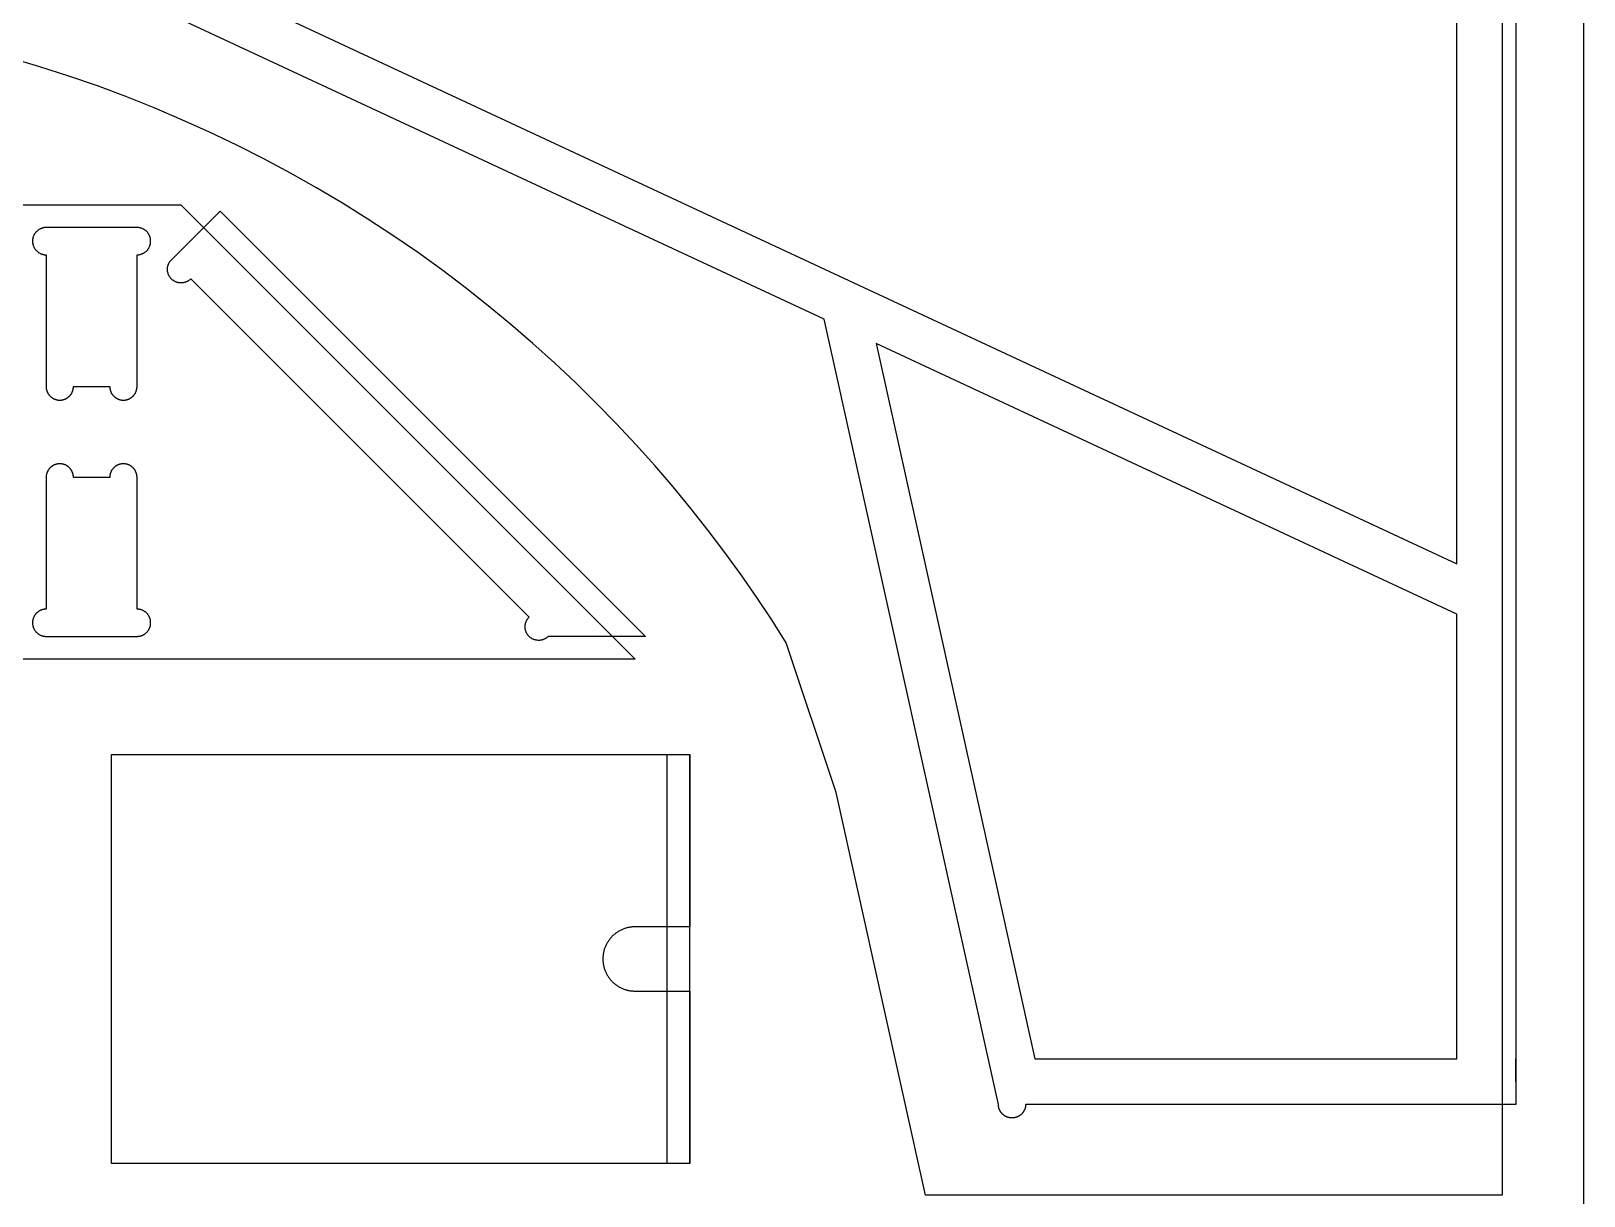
# Model space of a CAD drawing. Header units: millimetres. Extents: x -369 to 1161, y 4890 to 5485.
# Drawn here: x 819.7 to 1161.4, y 5018.3 to 5274.7 of the extents above; entities that cross this region are included whole.
import ezdxf

# ---------------------------------------------------------------- set-up
doc = ezdxf.new("R2010")
doc.units = ezdxf.units.MM
doc.header["$MEASUREMENT"] = 0
for name, color, linetype, true_color in [('FAB$TOOL-TC$16MM$CUTON-D10TC16', 124, 'Continuous', 0x0ba07e), ('FAB$TOOL-TC$16MM$CUTON-D5TC16', 120, 'Continuous', 0x1de7b9), ('FAB$TOOL-TE$06MM$CUTEXT-D10T6', 1, 'Continuous', 0xff0000), ('FAB$TOOL-TE$06MM$POCKET-D5T6', 6, 'Continuous', 0xff00ff), ('PRO$VOLUMES', 1, 'Continuous', 0xff0000)]:
    doc.layers.add(name, color=color, linetype=linetype, true_color=true_color)

msp = doc.modelspace()

# ---------------------------------------------------------------- linework, layer by layer
at = {"layer": 'FAB$TOOL-TC$16MM$CUTON-D10TC16'}
msp.add_lwpolyline([(964.66, 5025.45), (964.66, 5115.45)], dxfattribs=at)
at = {"layer": 'FAB$TOOL-TC$16MM$CUTON-D5TC16'}
msp.add_lwpolyline([(959.66, 5025.45), (959.66, 5115.45)], dxfattribs=at)
at = {"layer": 'FAB$TOOL-TE$06MM$CUTEXT-D10T6'}
for points in [[(1143.39, 5466.81), (1143.39, 5018.45)], [(985.87, 5140.06), (982.69, 5145.07), (979.38, 5150.05), (975.95, 5155), (972.39, 5159.91), (968.71, 5164.77), (964.91, 5169.59), (960.99, 5174.35), (956.94, 5179.07), (952.77, 5183.72), (948.48, 5188.3), (944.07, 5192.82), (939.54, 5197.27), (934.9, 5201.64), (930.14, 5205.93), (925.27, 5210.13), (920.29, 5214.24), (915.2, 5218.26), (910, 5222.18), (904.7, 5226), (899.3, 5229.72), (893.81, 5233.32), (888.22, 5236.81), (882.54, 5240.19), (876.77, 5243.44), (870.92, 5246.57), (864.99, 5249.58), (858.98, 5252.45), (852.91, 5255.19), (846.77, 5257.8), (840.56, 5260.28), (834.3, 5262.61), (827.99, 5264.8), (821.63, 5266.85), (815.22, 5268.75)], [(752.66, 5236.45), (852.66, 5236.45)], [(852.66, 5236.45), (952.66, 5136.45)], [(996.85, 5107.06), (985.87, 5140.06)], [(952.66, 5136.45), (752.66, 5136.45)], [(837.39, 5025.45), (837.39, 5115.45)], [(837.39, 5115.45), (964.66, 5115.45)], [(964.66, 5115.45), (964.66, 5077.53)], [(1016.49, 5018.45), (996.85, 5107.06)], [(952.59, 5077.53), (952.44, 5077.52), (952.28, 5077.52), (952.12, 5077.51), (951.96, 5077.5), (951.8, 5077.48), (951.63, 5077.46), (951.47, 5077.44), (951.31, 5077.41), (951.14, 5077.38), (950.98, 5077.34), (950.81, 5077.3), (950.65, 5077.25), (950.48, 5077.2), (950.32, 5077.15), (950.15, 5077.09), (949.99, 5077.03), (949.83, 5076.96), (949.67, 5076.89), (949.51, 5076.82), (949.35, 5076.74), (949.19, 5076.65), (949.03, 5076.56), (948.88, 5076.47), (948.72, 5076.37), (948.57, 5076.27), (948.43, 5076.17), (948.28, 5076.06), (948.14, 5075.94), (948, 5075.83), (947.86, 5075.71), (947.72, 5075.58), (947.59, 5075.45), (947.47, 5075.32), (947.34, 5075.19), (947.22, 5075.05), (947.1, 5074.91), (946.99, 5074.77), (946.88, 5074.62), (946.78, 5074.47), (946.68, 5074.32), (946.58, 5074.17), (946.49, 5074.02), (946.4, 5073.86), (946.31, 5073.7), (946.23, 5073.54), (946.16, 5073.38), (946.09, 5073.22), (946.02, 5073.06), (945.96, 5072.89), (945.9, 5072.73), (945.84, 5072.57), (945.8, 5072.4), (945.75, 5072.24), (945.71, 5072.07), (945.67, 5071.91), (945.64, 5071.74), (945.61, 5071.58), (945.59, 5071.41), (945.57, 5071.25), (945.55, 5071.09), (945.54, 5070.93), (945.53, 5070.77), (945.52, 5070.61), (945.52, 5070.45), (945.52, 5070.3), (945.53, 5070.14), (945.54, 5069.98), (945.55, 5069.82), (945.57, 5069.66), (945.59, 5069.5), (945.61, 5069.33), (945.64, 5069.17), (945.67, 5069), (945.71, 5068.84), (945.75, 5068.67), (945.8, 5068.51), (945.84, 5068.34), (945.9, 5068.18), (945.96, 5068.02), (946.02, 5067.85), (946.09, 5067.69), (946.16, 5067.53), (946.23, 5067.37), (946.31, 5067.21), (946.4, 5067.05), (946.49, 5066.89), (946.58, 5066.74), (946.68, 5066.59), (946.78, 5066.43), (946.88, 5066.29), (946.99, 5066.14), (947.1, 5066), (947.22, 5065.86), (947.34, 5065.72), (947.47, 5065.59), (947.59, 5065.45), (947.72, 5065.33), (947.86, 5065.2), (948, 5065.08), (948.14, 5064.97), (948.28, 5064.85), (948.43, 5064.74), (948.57, 5064.64), (948.72, 5064.54), (948.88, 5064.44), (949.03, 5064.35), (949.19, 5064.26), (949.35, 5064.17), (949.51, 5064.09), (949.67, 5064.02), (949.83, 5063.95), (949.99, 5063.88), (950.15, 5063.82), (950.32, 5063.76), (950.48, 5063.71), (950.65, 5063.66), (950.81, 5063.61), (950.98, 5063.57), (951.14, 5063.53), (951.31, 5063.5), (951.47, 5063.47), (951.63, 5063.45), (951.8, 5063.43), (951.96, 5063.41), (952.12, 5063.4), (952.28, 5063.39), (952.44, 5063.39), (952.59, 5063.38)], [(964.66, 5077.53), (952.59, 5077.53)], [(952.59, 5063.38), (964.66, 5063.38)], [(964.66, 5063.38), (964.66, 5025.45)], [(964.66, 5025.45), (837.39, 5025.45)], [(1143.39, 5018.45), (1016.49, 5018.45)]]:
    msp.add_lwpolyline(points, dxfattribs=at)
at = {"layer": 'FAB$TOOL-TE$06MM$POCKET-D5T6'}
for points in [[(590.04, 5446.81), (1146.39, 5446.81), (1146.39, 5043.45)], [(1133.39, 5157.41), (1133.39, 5436.81)], [(585.31, 5412.97), (1133.39, 5157.41)], [(1146.39, 5048.45), (1146.39, 5038.45), (1038.55, 5038.45), (1038.55, 5038.39), (1038.54, 5038.32), (1038.54, 5038.25), (1038.53, 5038.19), (1038.53, 5038.12), (1038.52, 5038.05), (1038.51, 5037.98), (1038.5, 5037.91), (1038.48, 5037.84), (1038.47, 5037.77), (1038.45, 5037.7), (1038.43, 5037.63), (1038.41, 5037.56), (1038.39, 5037.49), (1038.36, 5037.42), (1038.34, 5037.35), (1038.31, 5037.28), (1038.28, 5037.21), (1038.24, 5037.14), (1038.21, 5037.08), (1038.18, 5037.01), (1038.14, 5036.94), (1038.1, 5036.88), (1038.06, 5036.81), (1038.01, 5036.75), (1037.97, 5036.69), (1037.92, 5036.62), (1037.88, 5036.56), (1037.83, 5036.5), (1037.77, 5036.45), (1037.72, 5036.39), (1037.67, 5036.33), (1037.61, 5036.28), (1037.55, 5036.23), (1037.5, 5036.18), (1037.44, 5036.13), (1037.38, 5036.08), (1037.31, 5036.03), (1037.25, 5035.99), (1037.19, 5035.94), (1037.12, 5035.9), (1037.06, 5035.86), (1036.99, 5035.83), (1036.92, 5035.79), (1036.86, 5035.76), (1036.79, 5035.72), (1036.72, 5035.69), (1036.65, 5035.67), (1036.58, 5035.64), (1036.51, 5035.61), (1036.44, 5035.59), (1036.37, 5035.57), (1036.3, 5035.55), (1036.23, 5035.53), (1036.16, 5035.52), (1036.09, 5035.5), (1036.02, 5035.49), (1035.95, 5035.48), (1035.88, 5035.47), (1035.82, 5035.47), (1035.75, 5035.46), (1035.68, 5035.46), (1035.61, 5035.46), (1035.55, 5035.45), (1035.48, 5035.46), (1035.41, 5035.46), (1035.34, 5035.46), (1035.28, 5035.47), (1035.21, 5035.47), (1035.14, 5035.48), (1035.07, 5035.49), (1035, 5035.5), (1034.93, 5035.52), (1034.86, 5035.53), (1034.79, 5035.55), (1034.72, 5035.57), (1034.65, 5035.59), (1034.58, 5035.61), (1034.51, 5035.64), (1034.44, 5035.67), (1034.37, 5035.69), (1034.3, 5035.72), (1034.24, 5035.76), (1034.17, 5035.79), (1034.1, 5035.83), (1034.03, 5035.86), (1033.97, 5035.9), (1033.9, 5035.94), (1033.84, 5035.99), (1033.78, 5036.03), (1033.72, 5036.08), (1033.66, 5036.13), (1033.6, 5036.18), (1033.54, 5036.23), (1033.48, 5036.28), (1033.42, 5036.33), (1033.37, 5036.39), (1033.32, 5036.45), (1033.27, 5036.5), (1033.22, 5036.56), (1033.17, 5036.62), (1033.12, 5036.69), (1033.08, 5036.75), (1033.04, 5036.81), (1032.99, 5036.88), (1032.95, 5036.94), (1032.92, 5037.01), (1032.88, 5037.08), (1032.85, 5037.14), (1032.82, 5037.21), (1032.78, 5037.28), (1032.76, 5037.35), (1032.73, 5037.42), (1032.71, 5037.49), (1032.68, 5037.56), (1032.66, 5037.63), (1032.64, 5037.7), (1032.63, 5037.77), (1032.61, 5037.84), (1032.6, 5037.91), (1032.58, 5037.98), (1032.57, 5038.05), (1032.57, 5038.12), (1032.56, 5038.19), (1032.55, 5038.25), (1032.55, 5038.32), (1032.55, 5038.39), (1032.55, 5038.45), (994.24, 5211.26), (994.24, 5211.26), (666.02, 5364.3)], [(850.59, 5224.38), (861.29, 5235.08), (954.91, 5141.45), (933.52, 5141.45)], [(823.02, 5231.45), (822.92, 5231.45), (822.81, 5231.45), (822.71, 5231.44), (822.61, 5231.43), (822.5, 5231.41), (822.4, 5231.39), (822.3, 5231.37), (822.2, 5231.34), (822.1, 5231.31), (822, 5231.27), (821.9, 5231.24), (821.8, 5231.2), (821.71, 5231.15), (821.61, 5231.1), (821.52, 5231.05), (821.43, 5231), (821.34, 5230.94), (821.26, 5230.88), (821.18, 5230.82), (821.09, 5230.75), (821.02, 5230.68), (820.94, 5230.61), (820.86, 5230.54), (820.79, 5230.46), (820.72, 5230.38), (820.66, 5230.3), (820.6, 5230.22), (820.54, 5230.13), (820.48, 5230.04), (820.42, 5229.95), (820.37, 5229.86), (820.33, 5229.77), (820.28, 5229.68), (820.24, 5229.58), (820.2, 5229.48), (820.17, 5229.38), (820.14, 5229.28), (820.11, 5229.18), (820.09, 5229.08), (820.07, 5228.98), (820.05, 5228.87), (820.04, 5228.77), (820.03, 5228.66), (820.02, 5228.56), (820.02, 5228.45), (820.02, 5228.35), (820.03, 5228.25), (820.04, 5228.14), (820.05, 5228.04), (820.07, 5227.93), (820.09, 5227.83), (820.11, 5227.73), (820.14, 5227.63), (820.17, 5227.53), (820.2, 5227.43), (820.24, 5227.33), (820.28, 5227.23), (820.33, 5227.14), (820.37, 5227.05), (820.42, 5226.95), (820.48, 5226.87), (820.54, 5226.78), (820.6, 5226.69), (820.66, 5226.61), (820.72, 5226.53), (820.79, 5226.45), (820.86, 5226.37), (820.94, 5226.3), (821.02, 5226.23), (821.09, 5226.16), (821.18, 5226.09), (821.26, 5226.03), (821.34, 5225.97), (821.43, 5225.91), (821.52, 5225.86), (821.61, 5225.81), (821.71, 5225.76), (821.8, 5225.71), (821.9, 5225.67), (822, 5225.64), (822.1, 5225.6), (822.2, 5225.57), (822.3, 5225.54), (822.4, 5225.52), (822.5, 5225.5), (822.61, 5225.48), (822.71, 5225.47), (822.81, 5225.46), (822.92, 5225.46), (823.02, 5225.45)], [(833.02, 5231.45), (823.02, 5231.45)], [(843.02, 5231.45), (833.02, 5231.45)], [(843.02, 5225.45), (843.13, 5225.46), (843.23, 5225.46), (843.33, 5225.47), (843.44, 5225.48), (843.54, 5225.5), (843.64, 5225.52), (843.74, 5225.54), (843.84, 5225.57), (843.94, 5225.6), (844.04, 5225.63), (844.13, 5225.67), (844.23, 5225.71), (844.32, 5225.75), (844.42, 5225.8), (844.51, 5225.85), (844.6, 5225.9), (844.68, 5225.96), (844.77, 5226.02), (844.85, 5226.08), (844.93, 5226.14), (845.01, 5226.21), (845.09, 5226.28), (845.16, 5226.35), (845.23, 5226.43), (845.3, 5226.5), (845.37, 5226.58), (845.43, 5226.67), (845.49, 5226.75), (845.55, 5226.84), (845.6, 5226.93), (845.65, 5227.02), (845.7, 5227.11), (845.75, 5227.2), (845.79, 5227.29), (845.83, 5227.39), (845.86, 5227.49), (845.89, 5227.59), (845.92, 5227.69), (845.95, 5227.79), (845.97, 5227.89), (845.99, 5227.99), (846, 5228.09), (846.01, 5228.2), (846.02, 5228.3), (846.02, 5228.4), (846.02, 5228.51), (846.02, 5228.61), (846.01, 5228.71), (846, 5228.82), (845.99, 5228.92), (845.97, 5229.02), (845.95, 5229.12), (845.92, 5229.22), (845.89, 5229.32), (845.86, 5229.42), (845.83, 5229.52), (845.79, 5229.61), (845.75, 5229.71), (845.7, 5229.8), (845.65, 5229.89), (845.6, 5229.98), (845.55, 5230.07), (845.49, 5230.16), (845.43, 5230.24), (845.37, 5230.33), (845.3, 5230.41), (845.23, 5230.48), (845.16, 5230.56), (845.09, 5230.63), (845.01, 5230.7), (844.93, 5230.77), (844.85, 5230.83), (844.77, 5230.89), (844.68, 5230.95), (844.6, 5231.01), (844.51, 5231.06), (844.42, 5231.11), (844.32, 5231.16), (844.23, 5231.2), (844.13, 5231.24), (844.04, 5231.28), (843.94, 5231.31), (843.84, 5231.34), (843.74, 5231.37), (843.64, 5231.39), (843.54, 5231.41), (843.44, 5231.43), (843.33, 5231.44), (843.23, 5231.45), (843.13, 5231.45), (843.02, 5231.45)], [(823.02, 5225.45), (823.02, 5196.45)], [(843.02, 5196.45), (843.02, 5225.45)], [(854.84, 5220.14), (854.76, 5220.07), (854.68, 5220), (854.61, 5219.93), (854.52, 5219.87), (854.44, 5219.81), (854.35, 5219.75), (854.27, 5219.7), (854.18, 5219.64), (854.09, 5219.59), (853.99, 5219.55), (853.9, 5219.51), (853.8, 5219.47), (853.71, 5219.43), (853.61, 5219.4), (853.51, 5219.37), (853.41, 5219.34), (853.31, 5219.32), (853.2, 5219.3), (853.1, 5219.29), (853, 5219.28), (852.9, 5219.27), (852.79, 5219.26), (852.69, 5219.26), (852.59, 5219.27), (852.48, 5219.27), (852.38, 5219.28), (852.28, 5219.29), (852.17, 5219.31), (852.07, 5219.33), (851.97, 5219.36), (851.87, 5219.38), (851.77, 5219.41), (851.68, 5219.45), (851.58, 5219.49), (851.48, 5219.53), (851.39, 5219.57), (851.3, 5219.62), (851.21, 5219.67), (851.12, 5219.72), (851.03, 5219.78), (850.95, 5219.84), (850.86, 5219.9), (850.78, 5219.97), (850.71, 5220.03), (850.63, 5220.1), (850.56, 5220.18), (850.49, 5220.25), (850.42, 5220.33), (850.35, 5220.41), (850.29, 5220.49), (850.23, 5220.58), (850.17, 5220.67), (850.12, 5220.75), (850.07, 5220.85), (850.02, 5220.94), (849.98, 5221.03), (849.94, 5221.13), (849.9, 5221.22), (849.87, 5221.32), (849.84, 5221.42), (849.81, 5221.52), (849.78, 5221.62), (849.76, 5221.72), (849.75, 5221.82), (849.73, 5221.93), (849.72, 5222.03), (849.72, 5222.13), (849.72, 5222.24), (849.72, 5222.34), (849.72, 5222.44), (849.73, 5222.55), (849.74, 5222.65), (849.76, 5222.75), (849.77, 5222.85), (849.8, 5222.96), (849.82, 5223.06), (849.85, 5223.15), (849.88, 5223.25), (849.92, 5223.35), (849.96, 5223.45), (850, 5223.54), (850.05, 5223.63), (850.1, 5223.72), (850.15, 5223.81), (850.2, 5223.9), (850.26, 5223.99), (850.32, 5224.07), (850.39, 5224.15), (850.45, 5224.23), (850.52, 5224.31), (850.59, 5224.38)], [(929.28, 5145.7), (854.84, 5220.14)], [(1133.39, 5146.38), (1005.66, 5205.93)], [(1005.66, 5205.93), (1040.57, 5048.45)], [(823.02, 5196.45), (823.02, 5196.39), (823.03, 5196.32), (823.03, 5196.25), (823.03, 5196.19), (823.04, 5196.12), (823.05, 5196.05), (823.06, 5195.98), (823.07, 5195.91), (823.09, 5195.84), (823.1, 5195.77), (823.12, 5195.7), (823.14, 5195.63), (823.16, 5195.56), (823.18, 5195.49), (823.21, 5195.42), (823.23, 5195.35), (823.26, 5195.28), (823.29, 5195.21), (823.32, 5195.14), (823.36, 5195.08), (823.39, 5195.01), (823.43, 5194.94), (823.47, 5194.88), (823.51, 5194.81), (823.55, 5194.75), (823.6, 5194.69), (823.65, 5194.62), (823.69, 5194.56), (823.74, 5194.5), (823.79, 5194.45), (823.85, 5194.39), (823.9, 5194.33), (823.96, 5194.28), (824.01, 5194.23), (824.07, 5194.18), (824.13, 5194.13), (824.19, 5194.08), (824.25, 5194.03), (824.32, 5193.99), (824.38, 5193.94), (824.45, 5193.9), (824.51, 5193.86), (824.58, 5193.83), (824.64, 5193.79), (824.71, 5193.76), (824.78, 5193.72), (824.85, 5193.69), (824.92, 5193.67), (824.99, 5193.64), (825.06, 5193.61), (825.13, 5193.59), (825.2, 5193.57), (825.27, 5193.55), (825.34, 5193.53), (825.41, 5193.52), (825.48, 5193.5), (825.55, 5193.49), (825.62, 5193.48), (825.68, 5193.47), (825.75, 5193.47), (825.82, 5193.46), (825.89, 5193.46), (825.96, 5193.46), (826.02, 5193.45), (826.09, 5193.46), (826.16, 5193.46), (826.22, 5193.46), (826.29, 5193.47), (826.36, 5193.47), (826.43, 5193.48), (826.5, 5193.49), (826.57, 5193.5), (826.64, 5193.52), (826.71, 5193.53), (826.78, 5193.55), (826.85, 5193.57), (826.92, 5193.59), (826.99, 5193.61), (827.06, 5193.64), (827.13, 5193.67), (827.2, 5193.69), (827.26, 5193.72), (827.33, 5193.76), (827.4, 5193.79), (827.47, 5193.83), (827.53, 5193.86), (827.6, 5193.9), (827.66, 5193.94), (827.73, 5193.99), (827.79, 5194.03), (827.85, 5194.08), (827.91, 5194.13), (827.97, 5194.18), (828.03, 5194.23), (828.09, 5194.28), (828.14, 5194.33), (828.2, 5194.39), (828.25, 5194.45), (828.3, 5194.5), (828.35, 5194.56), (828.4, 5194.62), (828.45, 5194.69), (828.49, 5194.75), (828.53, 5194.81), (828.57, 5194.88), (828.61, 5194.94), (828.65, 5195.01), (828.69, 5195.08), (828.72, 5195.14), (828.75, 5195.21), (828.78, 5195.28), (828.81, 5195.35), (828.84, 5195.42), (828.86, 5195.49), (828.89, 5195.56), (828.91, 5195.63), (828.93, 5195.7), (828.94, 5195.77), (828.96, 5195.84), (828.97, 5195.91), (828.98, 5195.98), (828.99, 5196.05), (829, 5196.12), (829.01, 5196.19), (829.02, 5196.25), (829.02, 5196.32), (829.02, 5196.39), (829.02, 5196.45)], [(829.02, 5196.45), (833.02, 5196.45)], [(833.02, 5196.45), (837.02, 5196.45)], [(837.02, 5196.45), (837.02, 5196.39), (837.03, 5196.32), (837.03, 5196.25), (837.03, 5196.19), (837.04, 5196.12), (837.05, 5196.05), (837.06, 5195.98), (837.07, 5195.91), (837.09, 5195.84), (837.1, 5195.77), (837.12, 5195.7), (837.14, 5195.63), (837.16, 5195.56), (837.18, 5195.49), (837.21, 5195.42), (837.23, 5195.35), (837.26, 5195.28), (837.29, 5195.21), (837.32, 5195.14), (837.36, 5195.08), (837.39, 5195.01), (837.43, 5194.94), (837.47, 5194.88), (837.51, 5194.81), (837.55, 5194.75), (837.6, 5194.69), (837.65, 5194.62), (837.69, 5194.56), (837.74, 5194.5), (837.79, 5194.45), (837.85, 5194.39), (837.9, 5194.33), (837.96, 5194.28), (838.01, 5194.23), (838.07, 5194.18), (838.13, 5194.13), (838.19, 5194.08), (838.25, 5194.03), (838.32, 5193.99), (838.38, 5193.94), (838.45, 5193.9), (838.51, 5193.86), (838.58, 5193.83), (838.64, 5193.79), (838.71, 5193.76), (838.78, 5193.72), (838.85, 5193.69), (838.92, 5193.67), (838.99, 5193.64), (839.06, 5193.61), (839.13, 5193.59), (839.2, 5193.57), (839.27, 5193.55), (839.34, 5193.53), (839.41, 5193.52), (839.48, 5193.5), (839.55, 5193.49), (839.62, 5193.48), (839.68, 5193.47), (839.75, 5193.47), (839.82, 5193.46), (839.89, 5193.46), (839.96, 5193.46), (840.02, 5193.45), (840.09, 5193.46), (840.16, 5193.46), (840.22, 5193.46), (840.29, 5193.47), (840.36, 5193.47), (840.43, 5193.48), (840.5, 5193.49), (840.57, 5193.5), (840.64, 5193.52), (840.71, 5193.53), (840.78, 5193.55), (840.85, 5193.57), (840.92, 5193.59), (840.99, 5193.61), (841.06, 5193.64), (841.13, 5193.67), (841.2, 5193.69), (841.26, 5193.72), (841.33, 5193.76), (841.4, 5193.79), (841.47, 5193.83), (841.53, 5193.86), (841.6, 5193.9), (841.66, 5193.94), (841.73, 5193.99), (841.79, 5194.03), (841.85, 5194.08), (841.91, 5194.13), (841.97, 5194.18), (842.03, 5194.23), (842.09, 5194.28), (842.14, 5194.33), (842.2, 5194.39), (842.25, 5194.45), (842.3, 5194.5), (842.35, 5194.56), (842.4, 5194.62), (842.45, 5194.69), (842.49, 5194.75), (842.53, 5194.81), (842.57, 5194.88), (842.61, 5194.94), (842.65, 5195.01), (842.69, 5195.08), (842.72, 5195.14), (842.75, 5195.21), (842.78, 5195.28), (842.81, 5195.35), (842.84, 5195.42), (842.86, 5195.49), (842.89, 5195.56), (842.91, 5195.63), (842.93, 5195.7), (842.94, 5195.77), (842.96, 5195.84), (842.97, 5195.91), (842.98, 5195.98), (842.99, 5196.05), (843, 5196.12), (843.01, 5196.19), (843.02, 5196.25), (843.02, 5196.32), (843.02, 5196.39), (843.02, 5196.45)], [(829.02, 5176.45), (829.02, 5176.52), (829.02, 5176.59), (829.02, 5176.66), (829.01, 5176.72), (829, 5176.79), (828.99, 5176.86), (828.98, 5176.93), (828.97, 5177), (828.96, 5177.07), (828.94, 5177.14), (828.93, 5177.21), (828.91, 5177.28), (828.89, 5177.35), (828.86, 5177.42), (828.84, 5177.49), (828.81, 5177.56), (828.78, 5177.63), (828.75, 5177.7), (828.72, 5177.77), (828.69, 5177.83), (828.65, 5177.9), (828.61, 5177.97), (828.57, 5178.03), (828.53, 5178.1), (828.49, 5178.16), (828.45, 5178.22), (828.4, 5178.28), (828.35, 5178.35), (828.3, 5178.41), (828.25, 5178.46), (828.2, 5178.52), (828.14, 5178.58), (828.09, 5178.63), (828.03, 5178.68), (827.97, 5178.73), (827.91, 5178.78), (827.85, 5178.83), (827.79, 5178.88), (827.73, 5178.92), (827.66, 5178.97), (827.6, 5179.01), (827.53, 5179.05), (827.47, 5179.08), (827.4, 5179.12), (827.33, 5179.15), (827.26, 5179.19), (827.2, 5179.22), (827.13, 5179.24), (827.06, 5179.27), (826.99, 5179.3), (826.92, 5179.32), (826.85, 5179.34), (826.78, 5179.36), (826.71, 5179.38), (826.64, 5179.39), (826.57, 5179.4), (826.5, 5179.42), (826.43, 5179.43), (826.36, 5179.44), (826.29, 5179.44), (826.22, 5179.45), (826.16, 5179.45), (826.09, 5179.45), (826.02, 5179.45), (825.96, 5179.45), (825.89, 5179.45), (825.82, 5179.45), (825.75, 5179.44), (825.68, 5179.44), (825.62, 5179.43), (825.55, 5179.42), (825.48, 5179.4), (825.41, 5179.39), (825.34, 5179.38), (825.27, 5179.36), (825.2, 5179.34), (825.13, 5179.32), (825.06, 5179.3), (824.99, 5179.27), (824.92, 5179.24), (824.85, 5179.22), (824.78, 5179.19), (824.71, 5179.15), (824.64, 5179.12), (824.58, 5179.08), (824.51, 5179.05), (824.45, 5179.01), (824.38, 5178.97), (824.32, 5178.92), (824.25, 5178.88), (824.19, 5178.83), (824.13, 5178.78), (824.07, 5178.73), (824.01, 5178.68), (823.96, 5178.63), (823.9, 5178.58), (823.85, 5178.52), (823.79, 5178.46), (823.74, 5178.41), (823.69, 5178.35), (823.65, 5178.28), (823.6, 5178.22), (823.55, 5178.16), (823.51, 5178.1), (823.47, 5178.03), (823.43, 5177.97), (823.39, 5177.9), (823.36, 5177.83), (823.32, 5177.77), (823.29, 5177.7), (823.26, 5177.63), (823.23, 5177.56), (823.21, 5177.49), (823.18, 5177.42), (823.16, 5177.35), (823.14, 5177.28), (823.12, 5177.21), (823.1, 5177.14), (823.09, 5177.07), (823.07, 5177), (823.06, 5176.93), (823.05, 5176.86), (823.04, 5176.79), (823.03, 5176.72), (823.03, 5176.66), (823.03, 5176.59), (823.02, 5176.52), (823.02, 5176.45)], [(843.02, 5176.45), (843.02, 5176.52), (843.02, 5176.59), (843.02, 5176.66), (843.01, 5176.72), (843, 5176.79), (842.99, 5176.86), (842.98, 5176.93), (842.97, 5177), (842.96, 5177.07), (842.94, 5177.14), (842.93, 5177.21), (842.91, 5177.28), (842.89, 5177.35), (842.86, 5177.42), (842.84, 5177.49), (842.81, 5177.56), (842.78, 5177.63), (842.75, 5177.7), (842.72, 5177.77), (842.69, 5177.83), (842.65, 5177.9), (842.61, 5177.97), (842.57, 5178.03), (842.53, 5178.1), (842.49, 5178.16), (842.45, 5178.22), (842.4, 5178.28), (842.35, 5178.35), (842.3, 5178.41), (842.25, 5178.46), (842.2, 5178.52), (842.14, 5178.58), (842.09, 5178.63), (842.03, 5178.68), (841.97, 5178.73), (841.91, 5178.78), (841.85, 5178.83), (841.79, 5178.88), (841.73, 5178.92), (841.66, 5178.97), (841.6, 5179.01), (841.53, 5179.05), (841.47, 5179.08), (841.4, 5179.12), (841.33, 5179.15), (841.26, 5179.19), (841.2, 5179.22), (841.13, 5179.24), (841.06, 5179.27), (840.99, 5179.3), (840.92, 5179.32), (840.85, 5179.34), (840.78, 5179.36), (840.71, 5179.38), (840.64, 5179.39), (840.57, 5179.4), (840.5, 5179.42), (840.43, 5179.43), (840.36, 5179.44), (840.29, 5179.44), (840.22, 5179.45), (840.16, 5179.45), (840.09, 5179.45), (840.02, 5179.45), (839.96, 5179.45), (839.89, 5179.45), (839.82, 5179.45), (839.75, 5179.44), (839.68, 5179.44), (839.62, 5179.43), (839.55, 5179.42), (839.48, 5179.4), (839.41, 5179.39), (839.34, 5179.38), (839.27, 5179.36), (839.2, 5179.34), (839.13, 5179.32), (839.06, 5179.3), (838.99, 5179.27), (838.92, 5179.24), (838.85, 5179.22), (838.78, 5179.19), (838.71, 5179.15), (838.64, 5179.12), (838.58, 5179.08), (838.51, 5179.05), (838.45, 5179.01), (838.38, 5178.97), (838.32, 5178.92), (838.25, 5178.88), (838.19, 5178.83), (838.13, 5178.78), (838.07, 5178.73), (838.01, 5178.68), (837.96, 5178.63), (837.9, 5178.58), (837.85, 5178.52), (837.79, 5178.46), (837.74, 5178.41), (837.69, 5178.35), (837.65, 5178.28), (837.6, 5178.22), (837.55, 5178.16), (837.51, 5178.1), (837.47, 5178.03), (837.43, 5177.97), (837.39, 5177.9), (837.36, 5177.83), (837.32, 5177.77), (837.29, 5177.7), (837.26, 5177.63), (837.23, 5177.56), (837.21, 5177.49), (837.18, 5177.42), (837.16, 5177.35), (837.14, 5177.28), (837.12, 5177.21), (837.1, 5177.14), (837.09, 5177.07), (837.07, 5177), (837.06, 5176.93), (837.05, 5176.86), (837.04, 5176.79), (837.03, 5176.72), (837.03, 5176.66), (837.03, 5176.59), (837.02, 5176.52), (837.02, 5176.45)], [(823.02, 5176.45), (823.02, 5147.45)], [(833.02, 5176.45), (829.02, 5176.45)], [(837.02, 5176.45), (833.02, 5176.45)], [(843.02, 5147.45), (843.02, 5176.45)], [(823.02, 5147.45), (822.92, 5147.45), (822.81, 5147.45), (822.71, 5147.44), (822.61, 5147.43), (822.5, 5147.41), (822.4, 5147.39), (822.3, 5147.37), (822.2, 5147.34), (822.1, 5147.31), (822, 5147.27), (821.9, 5147.24), (821.8, 5147.2), (821.71, 5147.15), (821.61, 5147.1), (821.52, 5147.05), (821.43, 5147), (821.34, 5146.94), (821.26, 5146.88), (821.18, 5146.82), (821.09, 5146.75), (821.02, 5146.68), (820.94, 5146.61), (820.86, 5146.54), (820.79, 5146.46), (820.72, 5146.38), (820.66, 5146.3), (820.6, 5146.22), (820.54, 5146.13), (820.48, 5146.04), (820.42, 5145.95), (820.37, 5145.86), (820.33, 5145.77), (820.28, 5145.68), (820.24, 5145.58), (820.2, 5145.48), (820.17, 5145.38), (820.14, 5145.28), (820.11, 5145.18), (820.09, 5145.08), (820.07, 5144.98), (820.05, 5144.87), (820.04, 5144.77), (820.03, 5144.66), (820.02, 5144.56), (820.02, 5144.45), (820.02, 5144.35), (820.03, 5144.25), (820.04, 5144.14), (820.05, 5144.04), (820.07, 5143.93), (820.09, 5143.83), (820.11, 5143.73), (820.14, 5143.63), (820.17, 5143.53), (820.2, 5143.43), (820.24, 5143.33), (820.28, 5143.23), (820.33, 5143.14), (820.37, 5143.05), (820.42, 5142.95), (820.48, 5142.87), (820.54, 5142.78), (820.6, 5142.69), (820.66, 5142.61), (820.72, 5142.53), (820.79, 5142.45), (820.86, 5142.37), (820.94, 5142.3), (821.02, 5142.23), (821.09, 5142.16), (821.18, 5142.09), (821.26, 5142.03), (821.34, 5141.97), (821.43, 5141.91), (821.52, 5141.86), (821.61, 5141.81), (821.71, 5141.76), (821.8, 5141.71), (821.9, 5141.67), (822, 5141.64), (822.1, 5141.6), (822.2, 5141.57), (822.3, 5141.54), (822.4, 5141.52), (822.5, 5141.5), (822.61, 5141.48), (822.71, 5141.47), (822.81, 5141.46), (822.92, 5141.46), (823.02, 5141.45)], [(843.02, 5141.45), (843.13, 5141.46), (843.23, 5141.46), (843.33, 5141.47), (843.44, 5141.48), (843.54, 5141.5), (843.64, 5141.52), (843.74, 5141.54), (843.84, 5141.57), (843.94, 5141.6), (844.04, 5141.63), (844.13, 5141.67), (844.23, 5141.71), (844.32, 5141.75), (844.42, 5141.8), (844.51, 5141.85), (844.6, 5141.9), (844.68, 5141.96), (844.77, 5142.02), (844.85, 5142.08), (844.93, 5142.14), (845.01, 5142.21), (845.09, 5142.28), (845.16, 5142.35), (845.23, 5142.43), (845.3, 5142.5), (845.37, 5142.58), (845.43, 5142.67), (845.49, 5142.75), (845.55, 5142.84), (845.6, 5142.93), (845.65, 5143.02), (845.7, 5143.11), (845.75, 5143.2), (845.79, 5143.29), (845.83, 5143.39), (845.86, 5143.49), (845.89, 5143.59), (845.92, 5143.69), (845.95, 5143.79), (845.97, 5143.89), (845.99, 5143.99), (846, 5144.09), (846.01, 5144.2), (846.02, 5144.3), (846.02, 5144.4), (846.02, 5144.51), (846.02, 5144.61), (846.01, 5144.71), (846, 5144.82), (845.99, 5144.92), (845.97, 5145.02), (845.95, 5145.12), (845.92, 5145.22), (845.89, 5145.32), (845.86, 5145.42), (845.83, 5145.52), (845.79, 5145.61), (845.75, 5145.71), (845.7, 5145.8), (845.65, 5145.89), (845.6, 5145.98), (845.55, 5146.07), (845.49, 5146.16), (845.43, 5146.24), (845.37, 5146.33), (845.3, 5146.41), (845.23, 5146.48), (845.16, 5146.56), (845.09, 5146.63), (845.01, 5146.7), (844.93, 5146.77), (844.85, 5146.83), (844.77, 5146.89), (844.68, 5146.95), (844.6, 5147.01), (844.51, 5147.06), (844.42, 5147.11), (844.32, 5147.16), (844.23, 5147.2), (844.13, 5147.24), (844.04, 5147.28), (843.94, 5147.31), (843.84, 5147.34), (843.74, 5147.37), (843.64, 5147.39), (843.54, 5147.41), (843.44, 5147.43), (843.33, 5147.44), (843.23, 5147.45), (843.13, 5147.45), (843.02, 5147.45)], [(1133.39, 5048.45), (1133.39, 5146.38)], [(933.52, 5141.45), (933.45, 5141.38), (933.37, 5141.31), (933.29, 5141.25), (933.21, 5141.18), (933.13, 5141.12), (933.04, 5141.06), (932.95, 5141.01), (932.86, 5140.96), (932.77, 5140.91), (932.68, 5140.86), (932.59, 5140.82), (932.49, 5140.78), (932.39, 5140.74), (932.29, 5140.71), (932.19, 5140.68), (932.09, 5140.66), (931.99, 5140.64), (931.89, 5140.62), (931.79, 5140.6), (931.69, 5140.59), (931.58, 5140.58), (931.48, 5140.58), (931.38, 5140.58), (931.27, 5140.58), (931.17, 5140.59), (931.07, 5140.59), (930.96, 5140.61), (930.86, 5140.63), (930.76, 5140.65), (930.66, 5140.67), (930.56, 5140.7), (930.46, 5140.73), (930.36, 5140.76), (930.27, 5140.8), (930.17, 5140.84), (930.08, 5140.88), (929.98, 5140.93), (929.89, 5140.98), (929.81, 5141.04), (929.72, 5141.09), (929.63, 5141.15), (929.55, 5141.21), (929.47, 5141.28), (929.39, 5141.35), (929.32, 5141.42), (929.24, 5141.49), (929.17, 5141.57), (929.1, 5141.65), (929.04, 5141.73), (928.98, 5141.81), (928.92, 5141.89), (928.86, 5141.98), (928.81, 5142.07), (928.76, 5142.16), (928.71, 5142.25), (928.67, 5142.34), (928.62, 5142.44), (928.59, 5142.54), (928.55, 5142.63), (928.52, 5142.73), (928.49, 5142.83), (928.47, 5142.93), (928.45, 5143.04), (928.43, 5143.14), (928.42, 5143.24), (928.41, 5143.34), (928.4, 5143.45), (928.4, 5143.55), (928.4, 5143.65), (928.41, 5143.76), (928.41, 5143.86), (928.43, 5143.96), (928.44, 5144.07), (928.46, 5144.17), (928.48, 5144.27), (928.51, 5144.37), (928.54, 5144.47), (928.57, 5144.57), (928.61, 5144.66), (928.64, 5144.76), (928.69, 5144.85), (928.73, 5144.95), (928.78, 5145.04), (928.83, 5145.13), (928.89, 5145.22), (928.95, 5145.3), (929.01, 5145.39), (929.07, 5145.47), (929.14, 5145.55), (929.21, 5145.62), (929.28, 5145.7)], [(823.02, 5141.45), (833.02, 5141.45)], [(833.02, 5141.45), (843.02, 5141.45)], [(1040.57, 5048.45), (1133.39, 5048.45)], [(1146.39, 5043.45), (1146.39, 5048.45)]]:
    msp.add_lwpolyline(points, dxfattribs=at)
at = {"layer": 'PRO$VOLUMES'}
msp.add_lwpolyline([(1161.39, 4889.81), (1161.39, 5484.81), (-368.61, 5484.81), (-368.61, 4889.81)], close=True, dxfattribs=at)

doc.saveas('drawing.dxf')
